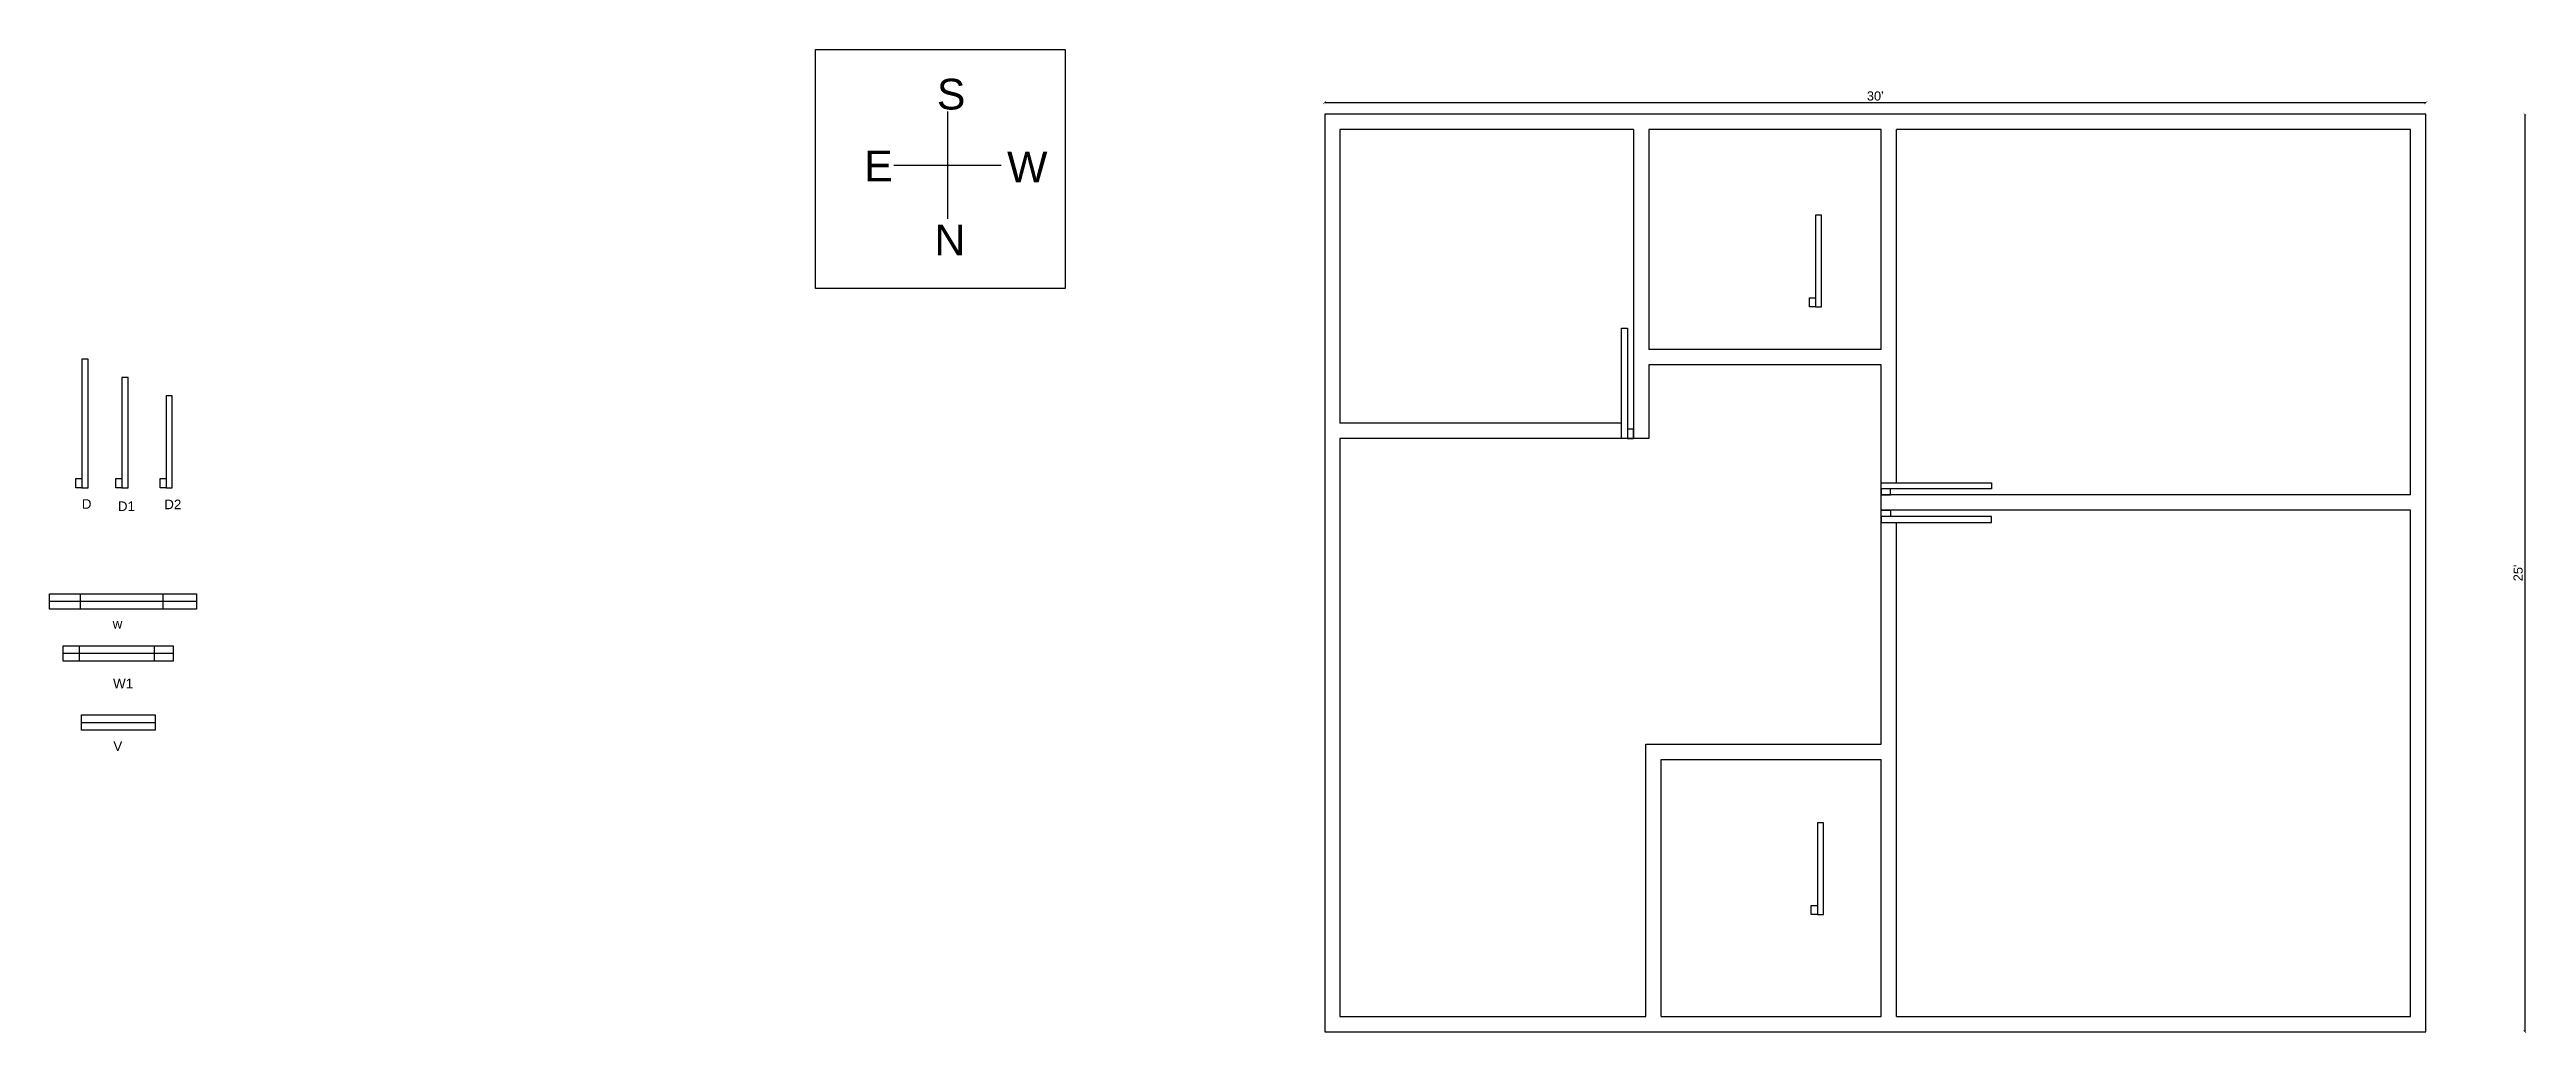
# Model space of a CAD drawing. Header units: inches. Extents: x 5647 to 6457, y 6830 to 7152.
import ezdxf

# ---------------------------------------------------------------- set-up
doc = ezdxf.new("R2010")
doc.units = ezdxf.units.IN
for name, color, linetype in [('D', 130, 'Continuous'), ('D1', 70, 'Continuous'), ('D2', 141, 'Continuous'), ('V', 30, 'Continuous'), ('W', 210, 'Continuous'), ('W1', 200, 'Continuous')]:
    doc.layers.add(name, color=color, linetype=linetype)
doc.styles.get("Standard").update_dxf_attribs({"font": 'arial.ttf'})
doc.dimstyles.new('ISO-25', dxfattribs={"dimtxt": 3, "dimasz": 1, "dimexe": 1.25, "dimexo": 0.625, "dimtad": 1, "dimdec": 0, "dimlunit": 3, "dimtxsty": 'Standard', "dimblk": 'ARCHTICK', "dimcen": 2.5, "dimse1": 1, "dimse2": 1, "dimclrd": 2, "dimadec": 0, "dimazin": 0, "dimtfac": 1, "dimtdec": 0, "dimtmove": 0, "dimatfit": 3, "dimfxl": 1, "dimarcsym": 0})

# ---------------------------------------------------------------- blocks, each defined once
blk = doc.blocks.new('_ArchTick')
at = {"color": 0, "linetype": 'ByBlock', "const_width": 0.15}
blk.add_lwpolyline([(-0.5, -0.5), (0.5, 0.5)], dxfattribs=at)
blk = doc.blocks.new('*D4')
at = {"color": 2, "lineweight": -2, "transparency": 16777216}
blk.add_line((6455.97, 7130.52), (6455.97, 6830.52), dxfattribs=at)
at = {"layer": 'Defpoints', "color": 0, "transparency": 16777216}
for p in [(6423.58, 7130.52), (6423.58, 6830.52), (6455.97, 6830.52)]:
    blk.add_point(p, dxfattribs=at)
at = {"color": 2, "lineweight": -2, "transparency": 16777216}
for p, rotation in [((6455.97, 7130.52), 90), ((6455.97, 6830.52), 270)]:
    blk.add_blockref('_ArchTick', p, dxfattribs=dict(at, rotation=rotation))
at = {"color": 0, "transparency": 16777216, "insert": (6453.81, 6980.52), "char_height": 3, "attachment_point": 5, "rotation": 90}
blk.add_mtext("25'", dxfattribs=at)
blk = doc.blocks.new('*D5')
at = {"color": 2, "lineweight": -2, "transparency": 16777216}
blk.add_line((6063.58, 7134.27), (6423.58, 7134.27), dxfattribs=at)
at = {"layer": 'Defpoints', "color": 0, "transparency": 16777216}
for p in [(6063.58, 7130.52), (6423.58, 7134.27), (6423.58, 7130.52)]:
    blk.add_point(p, dxfattribs=at)
at = {"color": 2, "lineweight": -2, "transparency": 16777216, "rotation": 180}
blk.add_blockref('_ArchTick', (6063.58, 7134.27), dxfattribs=at)
at = {"color": 2, "lineweight": -2, "transparency": 16777216}
blk.add_blockref('_ArchTick', (6423.58, 7134.27), dxfattribs=at)
at = {"color": 0, "transparency": 16777216, "insert": (6243.58, 7136.43), "char_height": 3, "attachment_point": 5}
blk.add_mtext("30'", dxfattribs=at)

msp = doc.modelspace()

# ---------------------------------------------------------------- linework, layer by layer
for p, q in [((5940.27, 7131.4), (5940.27, 7096.24)), ((5940.27, 7131.4), (5940.27, 7096.24)), ((6068.58, 7125.52), (6068.58, 7029.52)), ((6164.58, 7125.52), (6068.58, 7125.52)), ((6164.58, 7125.52), (6164.58, 7024.52)), ((6169.58, 7125.52), (6169.58, 7053.52)), ((6245.58, 7125.52), (6169.58, 7125.52)), ((6245.58, 7053.52), (6245.58, 7125.52)), ((6418.58, 7125.52), (6250.58, 7125.52)), ((6250.58, 7010.02), (6250.58, 7125.52)), ((6418.58, 7006.02), (6418.58, 7125.52)), ((5922.69, 7113.82), (5957.85, 7113.82)), ((5922.69, 7113.82), (5957.85, 7113.82)), ((6245.58, 7053.52), (6169.58, 7053.52)), ((6245.58, 7048.52), (6169.58, 7048.52)), ((6169.58, 7048.52), (6169.58, 7024.52)), ((6245.58, 6924.52), (6245.58, 7048.52)), ((6160.58, 7029.52), (6068.58, 7029.52)), ((6169.58, 7024.52), (6068.58, 7024.52)), ((6068.58, 7024.52), (6068.58, 6835.52)), ((6418.58, 7006.02), (6245.58, 7006.02)), ((6418.58, 7001.02), (6245.58, 7001.02)), ((6418.58, 6835.52), (6418.58, 7001.02)), ((6250.58, 6835.52), (6250.58, 6997.02)), ((6168.58, 6924.52), (6245.58, 6924.52)), ((6168.58, 6835.52), (6168.58, 6924.52)), ((6173.58, 6919.52), (6245.58, 6919.52)), ((6173.58, 6835.52), (6173.58, 6919.52)), ((6245.58, 6835.52), (6245.58, 6919.52)), ((6068.58, 6835.52), (6168.58, 6835.52)), ((6173.58, 6835.52), (6245.58, 6835.52)), ((6250.58, 6835.52), (6418.58, 6835.52))]:
    msp.add_line(p, q)
for points in [[(5897.14, 7151.62), (5978.74, 7151.62), (5978.74, 7073.56), (5897.14, 7073.56)], [(6063.58, 6830.52), (6423.58, 6830.52), (6423.58, 7130.52), (6063.58, 7130.52)]]:
    msp.add_lwpolyline(points, close=True)
at = {"layer": 'D'}
msp.add_lwpolyline([(5657.25, 7008.37), (5659.25, 7008.37), (5659.25, 7050.37), (5657.25, 7050.37)], close=True, dxfattribs=at)
msp.add_lwpolyline([(5657.25, 7008.37), (5655.25, 7008.37), (5655.25, 7011.37), (5657.25, 7011.37)], dxfattribs=at)
at = {"layer": 'D1'}
for points in [[(6162.58, 7024.52), (6160.58, 7024.52), (6160.58, 7060.52), (6162.58, 7060.52)], [(5670.33, 7008.37), (5672.33, 7008.37), (5672.33, 7044.37), (5670.33, 7044.37)], [(6245.58, 7008.02), (6245.58, 7010.02), (6281.58, 7010.02), (6281.58, 7008.02)], [(6245.58, 6999.02), (6245.58, 6997.02), (6281.58, 6997.02), (6281.58, 6999.02)]]:
    msp.add_lwpolyline(points, close=True, dxfattribs=at)
for points in [[(6162.58, 7024.52), (6164.58, 7024.52), (6164.58, 7027.52), (6162.58, 7027.52)], [(5670.33, 7008.37), (5668.33, 7008.37), (5668.33, 7011.37), (5670.33, 7011.37)], [(6245.58, 7008.02), (6245.58, 7006.02), (6248.58, 7006.02), (6248.58, 7008.02)], [(6245.58, 6999.02), (6245.58, 7001.02), (6248.58, 7001.02), (6248.58, 6999.02)]]:
    msp.add_lwpolyline(points, dxfattribs=at)
at = {"layer": 'D2'}
for points in [[(6224.05, 7067.46), (6226.05, 7067.46), (6226.05, 7097.46), (6224.05, 7097.46)], [(5684.77, 7008.37), (5686.77, 7008.37), (5686.77, 7038.37), (5684.77, 7038.37)], [(6224.68, 6868.81), (6226.68, 6868.81), (6226.68, 6898.81), (6224.68, 6898.81)]]:
    msp.add_lwpolyline(points, close=True, dxfattribs=at)
for points in [[(6224.05, 7067.46), (6222.05, 7067.46), (6222.05, 7070.46), (6224.05, 7070.46)], [(5684.77, 7008.37), (5682.77, 7008.37), (5682.77, 7011.37), (5684.77, 7011.37)], [(6224.68, 6868.81), (6222.68, 6868.81), (6222.68, 6871.81), (6224.68, 6871.81)]]:
    msp.add_lwpolyline(points, dxfattribs=at)
at = {"layer": 'V'}
msp.add_line((5657.14, 6931.6), (5681.14, 6931.6), dxfattribs=at)
msp.add_lwpolyline([(5657.14, 6934.1), (5681.14, 6934.1), (5681.14, 6929.1), (5657.14, 6929.1)], close=True, dxfattribs=at)
at = {"layer": 'W'}
for p, q in [((5656.7, 6973.7), (5656.7, 6968.7)), ((5683.71, 6973.7), (5683.71, 6968.7)), ((5694.65, 6971.2), (5646.65, 6971.2))]:
    msp.add_line(p, q, dxfattribs=at)
msp.add_lwpolyline([(5646.65, 6973.7), (5694.65, 6973.7), (5694.65, 6968.7), (5646.65, 6968.7)], close=True, dxfattribs=at)
at = {"layer": 'W1'}
for p, q in [((5687.06, 6954.19), (5651.06, 6954.19)), ((5656.33, 6956.69), (5656.33, 6951.69)), ((5680.88, 6956.69), (5680.88, 6951.69))]:
    msp.add_line(p, q, dxfattribs=at)
msp.add_lwpolyline([(5651.06, 6956.69), (5687.06, 6956.69), (5687.06, 6951.69), (5651.06, 6951.69)], close=True, dxfattribs=at)

# ---------------------------------------------------------------- texts
at = {"attachment_point": 1}
for s, insert, char_height in [('S ', (5936.77, 7142.07), 10.043), ('E', (5913.01, 7118.6), 10.04), ('W', (5959.72, 7118.29), 10.04), ('N', (5935.96, 7094.4), 10.04), ('N', (5935.96, 7094.4), 10.04)]:
    msp.add_mtext_dynamic_manual_height_columns(s, width=301.8881, gutter_width=50.21, heights=[0], dxfattribs=dict(at, insert=insert, char_height=char_height))
at = {"layer": 'D', "insert": (5657.2, 7004.63), "char_height": 3.14, "attachment_point": 1}
msp.add_mtext_dynamic_manual_height_columns('D', width=94.34, gutter_width=15.69, heights=[0], dxfattribs=at)
at = {"layer": 'D1', "insert": (5668.98, 7003.9), "char_height": 3.138, "attachment_point": 1}
msp.add_mtext_dynamic_manual_height_columns('D1', width=94.34, gutter_width=15.69, heights=[0], dxfattribs=at)
at = {"layer": 'D2', "insert": (5684.14, 7004.49), "char_height": 3.138, "attachment_point": 1}
msp.add_mtext_dynamic_manual_height_columns('D2', width=94.34, gutter_width=15.69, heights=[0], dxfattribs=at)
at = {"layer": 'V', "insert": (5667.51, 6925.46), "char_height": 3.14, "attachment_point": 1}
msp.add_mtext_dynamic_manual_height_columns('V', width=94.34, gutter_width=15.69, heights=[0], dxfattribs=at)
at = {"layer": 'W', "insert": (5667.29, 6965.49), "char_height": 3.14, "attachment_point": 1}
msp.add_mtext_dynamic_manual_height_columns('w', width=94.34, gutter_width=15.69, heights=[0], dxfattribs=at)
at = {"layer": 'W1', "insert": (5667.42, 6945.95), "char_height": 3.138, "attachment_point": 1}
msp.add_mtext_dynamic_manual_height_columns('W1', width=94.34, gutter_width=15.69, heights=[0], dxfattribs=at)

# ---------------------------------------------------------------- dimensions: what is measured, and where the dimension line sits
dim = msp.add_linear_dim(base=(6423.58, 7134.27), p1=(6063.58, 7130.52), p2=(6423.58, 7130.52), dimstyle='ISO-25')
dim.commit()
dim.dimension.update_dxf_attribs({"geometry": '*D5', "text_midpoint": (6243.58, 7134.27), "dimtype": 160})
dim = msp.add_linear_dim(base=(6455.97, 6830.52), p1=(6423.58, 7130.52), p2=(6423.58, 6830.52), angle=90, dimstyle='ISO-25')
dim.commit()
dim.dimension.update_dxf_attribs({"geometry": '*D4', "text_midpoint": (6453.81, 6980.52)})

doc.saveas('drawing.dxf')
